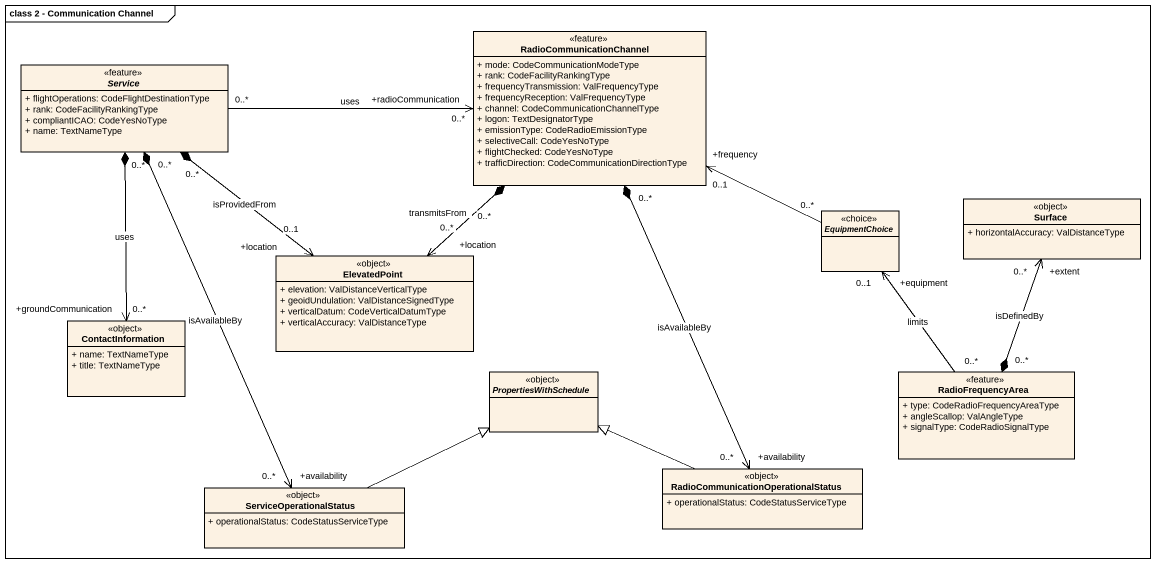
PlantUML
@startuml
mainframe class 2 - Communication Channel
hide circle
hide empty members
skinparam classAttributeIconSize 0
class RadioCommunicationChannel <<feature>> {
  + mode: CodeCommunicationModeType
  + rank: CodeFacilityRankingType
  + frequencyTransmission: ValFrequencyType
  + frequencyReception: ValFrequencyType
  + channel: CodeCommunicationChannelType
  + logon: TextDesignatorType
  + emissionType: CodeRadioEmissionType
  + selectiveCall: CodeYesNoType
  + flightChecked: CodeYesNoType
  + trafficDirection: CodeCommunicationDirectionType
}
abstract class Service <<feature>> {
  + flightOperations: CodeFlightDestinationType
  + rank: CodeFacilityRankingType
  + compliantICAO: CodeYesNoType
  + name: TextNameType
}
class Surface <<object>> {
  + horizontalAccuracy: ValDistanceType
}
abstract class EquipmentChoice <<choice>>
class ElevatedPoint <<object>> {
  + elevation: ValDistanceVerticalType
  + geoidUndulation: ValDistanceSignedType
  + verticalDatum: CodeVerticalDatumType
  + verticalAccuracy: ValDistanceType
}
class ContactInformation <<object>> {
  + name: TextNameType
  + title: TextNameType
}
abstract class PropertiesWithSchedule <<object>>
class RadioFrequencyArea <<feature>> {
  + type: CodeRadioFrequencyAreaType
  + angleScallop: ValAngleType
  + signalType: CodeRadioSignalType
}
class "RadioCommunicationOperationalStatus" as RadioCommunicationOperationa <<object>> {
  + operationalStatus: CodeStatusServiceType
}
class ServiceOperationalStatus <<object>> {
  + operationalStatus: CodeStatusServiceType
}
RadioCommunicationChannel "+radioCommunication\n0..*" <-left- "0..*" Service : uses
RadioCommunicationChannel "+frequency\n0..1" <-right- "0..*" EquipmentChoice
RadioCommunicationChannel "0..*" *--> "+location\n0..*" ElevatedPoint : transmitsFrom
RadioCommunicationChannel "0..*" *--> "+availability\n0..*" RadioCommunicationOperationa : isAvailableBy
Service "0..*" *--> "+location\n0..1" ElevatedPoint : isProvidedFrom
Service "0..*" *--> "+groundCommunication\n0..*" ContactInformation : uses
Service "0..*" *--> "+availability\n0..*" ServiceOperationalStatus : isAvailableBy
Surface "+extent\n0..*" <--* "0..*" RadioFrequencyArea : isDefinedBy
RadioFrequencyArea "0..*" -up-> "+equipment\n0..1" EquipmentChoice : limits
RadioCommunicationOperationa -left-|> PropertiesWithSchedule
ServiceOperationalStatus -right-|> PropertiesWithSchedule
@enduml
